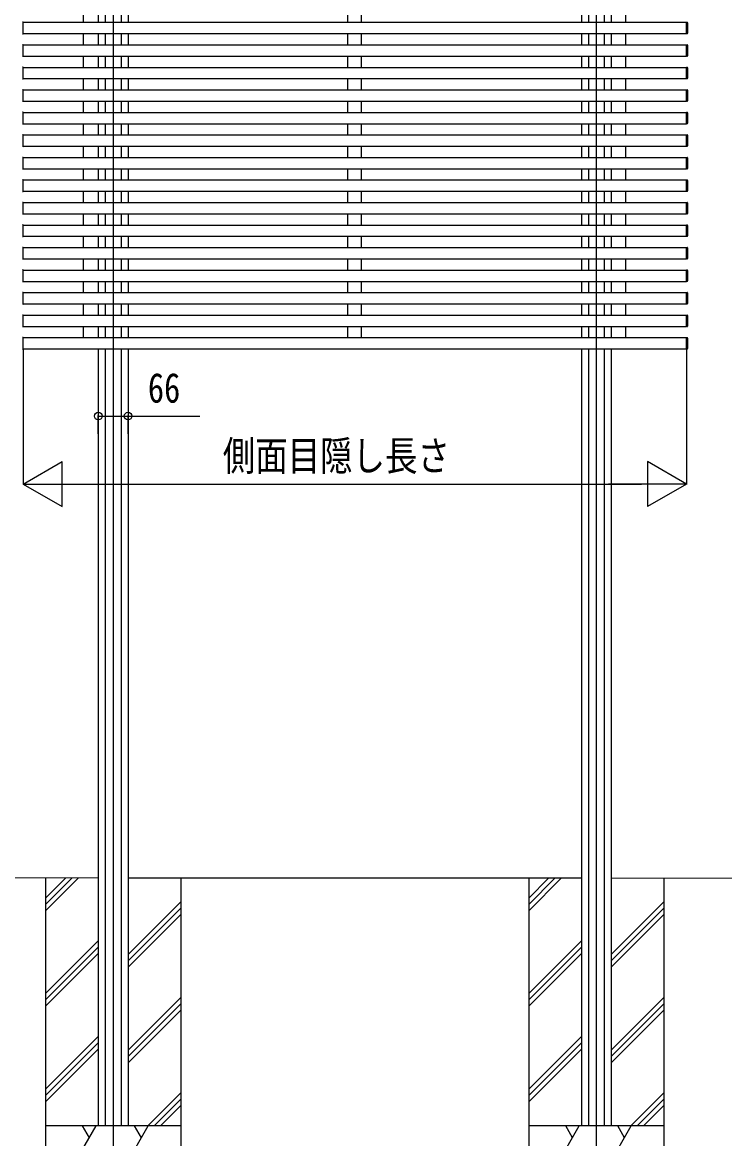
# Model space of a CAD drawing. Units: millimetres, scale not verified. Extents: x -8410 to 8410, y -5940 to 5940.
# Drawn here: x 5306 to 6864, y -3953 to -1475 of the extents above; entities that cross this region are included whole.
import ezdxf
from ezdxf.enums import TextEntityAlignment as Align

# ---------------------------------------------------------------- set-up
doc = ezdxf.new("R2010")
doc.units = ezdxf.units.MM
doc.header["$LTSCALE"] = 30
for name, color, linetype in [('0-2_YKK_12', 2, 'Continuous'), ('0-4_YKK_A1', 4, 'Continuous'), ('0-5_YKK_D', 6, 'Continuous')]:
    doc.layers.add(name, color=color, linetype=linetype)
doc.styles.add('ＭＳ ゴシック', font='')
doc.styles.get('ＭＳ ゴシック').set_extended_font_data('MS Gothic')

msp = doc.modelspace()

# ---------------------------------------------------------------- linework, layer by layer
at = {"layer": '0-2_YKK_12'}
for p, q in [((5507.61, -1106.07), (5507.61, -4127.15)), ((6579.61, -1106.07), (6579.61, -4120.19))]:
    msp.add_line(p, q, dxfattribs=at)
at = {"layer": '0-4_YKK_A1'}
for p, q in [((5442.03, -1474.87), (5442.03, -1449.87)), ((5474.61, -1449.87), (5474.61, -1474.87)), ((5490.11, -1449.87), (5490.11, -1474.87)), ((5525.11, -1449.87), (5525.11, -1474.87)), ((5540.61, -1449.87), (5540.61, -1474.87)), ((6028.61, -1474.87), (6028.61, -1449.87)), ((6058.61, -1474.87), (6058.61, -1449.87)), ((6546.61, -1449.87), (6546.61, -1474.87)), ((6562.11, -1449.87), (6562.11, -1474.87)), ((6597.11, -1449.87), (6597.11, -1474.87)), ((6612.61, -1449.87), (6612.61, -1474.87)), ((6645.19, -1474.87), (6645.19, -1449.87)), ((5307.61, -1474.87), (6779.61, -1474.87)), ((5307.61, -1500.17), (5307.61, -1475.86)), ((6779.61, -1500.17), (6779.61, -1475.86)), ((6782.11, -1475.66), (6782.11, -1475.96)), ((6782.11, -1475.96), (6782.11, -1499.07)), ((5306.05, -1500.07), (5307.61, -1500.17)), ((5307.61, -1500.17), (5307.61, -1498.87)), ((5307.61, -1499.87), (6779.61, -1499.87)), ((5442.03, -1524.87), (5442.03, -1499.87)), ((5474.61, -1499.87), (5474.61, -1524.87)), ((5490.11, -1499.87), (5490.11, -1524.87)), ((5525.11, -1499.87), (5525.11, -1524.87)), ((5540.61, -1499.87), (5540.61, -1524.87)), ((6028.61, -1524.87), (6028.61, -1499.87)), ((6058.61, -1524.87), (6058.61, -1499.87)), ((6546.61, -1499.87), (6546.61, -1524.87)), ((6562.11, -1499.87), (6562.11, -1524.87)), ((6597.11, -1499.87), (6597.11, -1524.87)), ((6612.61, -1499.87), (6612.61, -1524.87)), ((6645.19, -1524.87), (6645.19, -1499.87)), ((6779.61, -1500.17), (6779.61, -1498.87)), ((6781.17, -1500.07), (6779.61, -1500.17)), ((6782.11, -1498.77), (6782.11, -1499.07)), ((5307.61, -1524.87), (6779.61, -1524.87)), ((5307.61, -1550.17), (5307.61, -1525.86)), ((6779.61, -1550.17), (6779.61, -1525.86)), ((6782.11, -1525.66), (6782.11, -1525.96)), ((6782.11, -1525.96), (6782.11, -1549.07)), ((5306.05, -1550.07), (5307.61, -1550.17)), ((5307.61, -1550.17), (5307.61, -1548.87)), ((5307.61, -1549.87), (6779.61, -1549.87)), ((5442.03, -1574.87), (5442.03, -1549.87)), ((5474.61, -1549.87), (5474.61, -1574.87)), ((5490.11, -1549.87), (5490.11, -1574.87)), ((5525.11, -1549.87), (5525.11, -1574.87)), ((5540.61, -1549.87), (5540.61, -1574.87)), ((6028.61, -1574.87), (6028.61, -1549.87)), ((6058.61, -1574.87), (6058.61, -1549.87)), ((6546.61, -1549.87), (6546.61, -1574.87)), ((6562.11, -1549.87), (6562.11, -1574.87)), ((6597.11, -1549.87), (6597.11, -1574.87)), ((6612.61, -1549.87), (6612.61, -1574.87)), ((6645.19, -1574.87), (6645.19, -1549.87)), ((6779.61, -1550.17), (6779.61, -1548.87)), ((6781.17, -1550.07), (6779.61, -1550.17)), ((6782.11, -1548.77), (6782.11, -1549.07)), ((5307.61, -1574.87), (6779.61, -1574.87)), ((5307.61, -1600.17), (5307.61, -1575.86)), ((6779.61, -1600.17), (6779.61, -1575.86)), ((6782.11, -1575.66), (6782.11, -1575.96)), ((6782.11, -1575.96), (6782.11, -1599.07)), ((5306.05, -1600.07), (5307.61, -1600.17)), ((5307.61, -1600.17), (5307.61, -1598.87)), ((5307.61, -1599.87), (6779.61, -1599.87)), ((5442.03, -1624.87), (5442.03, -1599.87)), ((5474.61, -1599.87), (5474.61, -1624.87)), ((5490.11, -1599.87), (5490.11, -1624.87)), ((5525.11, -1599.87), (5525.11, -1624.87)), ((5540.61, -1599.87), (5540.61, -1624.87)), ((6028.61, -1624.87), (6028.61, -1599.87)), ((6058.61, -1624.87), (6058.61, -1599.87)), ((6546.61, -1599.87), (6546.61, -1624.87)), ((6562.11, -1599.87), (6562.11, -1624.87)), ((6597.11, -1599.87), (6597.11, -1624.87)), ((6612.61, -1599.87), (6612.61, -1624.87)), ((6645.19, -1624.87), (6645.19, -1599.87)), ((6779.61, -1600.17), (6779.61, -1598.87)), ((6781.17, -1600.07), (6779.61, -1600.17)), ((6782.11, -1598.77), (6782.11, -1599.07)), ((5307.61, -1624.87), (6779.61, -1624.87)), ((5307.61, -1650.17), (5307.61, -1625.86)), ((6779.61, -1650.17), (6779.61, -1625.86)), ((6782.11, -1625.66), (6782.11, -1625.96)), ((6782.11, -1625.96), (6782.11, -1649.07)), ((5306.05, -1650.07), (5307.61, -1650.17)), ((5307.61, -1650.17), (5307.61, -1648.87)), ((5307.61, -1649.87), (6779.61, -1649.87)), ((5442.03, -1674.87), (5442.03, -1649.87)), ((5474.61, -1649.87), (5474.61, -1674.87)), ((5490.11, -1649.87), (5490.11, -1674.87)), ((5525.11, -1649.87), (5525.11, -1674.87)), ((5540.61, -1649.87), (5540.61, -1674.87)), ((6028.61, -1674.87), (6028.61, -1649.87)), ((6058.61, -1674.87), (6058.61, -1649.87)), ((6546.61, -1649.87), (6546.61, -1674.87)), ((6562.11, -1649.87), (6562.11, -1674.87)), ((6597.11, -1649.87), (6597.11, -1674.87)), ((6612.61, -1649.87), (6612.61, -1674.87)), ((6645.19, -1674.87), (6645.19, -1649.87)), ((6779.61, -1650.17), (6779.61, -1648.87)), ((6781.17, -1650.07), (6779.61, -1650.17)), ((6782.11, -1648.77), (6782.11, -1649.07)), ((5307.61, -1674.87), (6779.61, -1674.87)), ((5307.61, -1700.17), (5307.61, -1675.86)), ((6779.61, -1700.17), (6779.61, -1675.86)), ((6782.11, -1675.66), (6782.11, -1675.96)), ((6782.11, -1675.96), (6782.11, -1699.07)), ((5306.05, -1700.07), (5307.61, -1700.17)), ((5307.61, -1700.17), (5307.61, -1698.87)), ((5307.61, -1699.87), (6779.61, -1699.87)), ((5442.03, -1724.87), (5442.03, -1699.87)), ((5474.61, -1699.87), (5474.61, -1724.87)), ((5490.11, -1699.87), (5490.11, -1724.87)), ((5525.11, -1699.87), (5525.11, -1724.87)), ((5540.61, -1699.87), (5540.61, -1724.87)), ((6028.61, -1724.87), (6028.61, -1699.87)), ((6058.61, -1724.87), (6058.61, -1699.87)), ((6546.61, -1699.87), (6546.61, -1724.87)), ((6562.11, -1699.87), (6562.11, -1724.87)), ((6597.11, -1699.87), (6597.11, -1724.87)), ((6612.61, -1699.87), (6612.61, -1724.87)), ((6645.19, -1724.87), (6645.19, -1699.87)), ((6779.61, -1700.17), (6779.61, -1698.87)), ((6781.17, -1700.07), (6779.61, -1700.17)), ((6782.11, -1698.77), (6782.11, -1699.07)), ((5307.61, -1724.87), (6779.61, -1724.87)), ((5307.61, -1750.17), (5307.61, -1725.86)), ((6779.61, -1750.17), (6779.61, -1725.86)), ((6782.11, -1725.66), (6782.11, -1725.96)), ((6782.11, -1725.96), (6782.11, -1749.07)), ((5306.05, -1750.07), (5307.61, -1750.17)), ((5307.61, -1750.17), (5307.61, -1748.87)), ((5307.61, -1749.87), (6779.61, -1749.87)), ((5442.03, -1774.87), (5442.03, -1749.87)), ((5474.61, -1749.87), (5474.61, -1774.87)), ((5490.11, -1749.87), (5490.11, -1774.87)), ((5525.11, -1749.87), (5525.11, -1774.87)), ((5540.61, -1749.87), (5540.61, -1774.87)), ((6028.61, -1774.87), (6028.61, -1749.87)), ((6058.61, -1774.87), (6058.61, -1749.87)), ((6546.61, -1749.87), (6546.61, -1774.87)), ((6562.11, -1749.87), (6562.11, -1774.87)), ((6597.11, -1749.87), (6597.11, -1774.87)), ((6612.61, -1749.87), (6612.61, -1774.87)), ((6645.19, -1774.87), (6645.19, -1749.87)), ((6779.61, -1750.17), (6779.61, -1748.87)), ((6781.17, -1750.07), (6779.61, -1750.17)), ((6782.11, -1748.77), (6782.11, -1749.07)), ((5307.61, -1774.87), (6779.61, -1774.87)), ((5307.61, -1800.17), (5307.61, -1775.86)), ((6779.61, -1800.17), (6779.61, -1775.86)), ((6782.11, -1775.66), (6782.11, -1775.96)), ((6782.11, -1775.96), (6782.11, -1799.07)), ((5306.05, -1800.07), (5307.61, -1800.17)), ((5307.61, -1800.17), (5307.61, -1798.87)), ((5307.61, -1799.87), (6779.61, -1799.87)), ((5442.03, -1824.87), (5442.03, -1799.87)), ((5474.61, -1799.87), (5474.61, -1824.87)), ((5490.11, -1799.87), (5490.11, -1824.87)), ((5525.11, -1799.87), (5525.11, -1824.87)), ((5540.61, -1799.87), (5540.61, -1824.87)), ((6028.61, -1824.87), (6028.61, -1799.87)), ((6058.61, -1824.87), (6058.61, -1799.87)), ((6546.61, -1799.87), (6546.61, -1824.87)), ((6562.11, -1799.87), (6562.11, -1824.87)), ((6597.11, -1799.87), (6597.11, -1824.87)), ((6612.61, -1799.87), (6612.61, -1824.87)), ((6645.19, -1824.87), (6645.19, -1799.87)), ((6779.61, -1800.17), (6779.61, -1798.87)), ((6781.17, -1800.07), (6779.61, -1800.17)), ((6782.11, -1798.77), (6782.11, -1799.07)), ((5307.61, -1824.87), (6779.61, -1824.87)), ((5307.61, -1850.17), (5307.61, -1825.86)), ((6779.61, -1850.17), (6779.61, -1825.86)), ((6782.11, -1825.66), (6782.11, -1825.96)), ((6782.11, -1825.96), (6782.11, -1849.07)), ((5306.05, -1850.07), (5307.61, -1850.17)), ((5307.61, -1850.17), (5307.61, -1848.87)), ((5307.61, -1849.87), (6779.61, -1849.87)), ((5442.03, -1874.87), (5442.03, -1849.87)), ((5474.61, -1849.87), (5474.61, -1874.87)), ((5490.11, -1849.87), (5490.11, -1874.87)), ((5525.11, -1849.87), (5525.11, -1874.87)), ((5540.61, -1849.87), (5540.61, -1874.87)), ((6028.61, -1874.87), (6028.61, -1849.87)), ((6058.61, -1874.87), (6058.61, -1849.87)), ((6546.61, -1849.87), (6546.61, -1874.87)), ((6562.11, -1849.87), (6562.11, -1874.87)), ((6597.11, -1849.87), (6597.11, -1874.87)), ((6612.61, -1849.87), (6612.61, -1874.87)), ((6645.19, -1874.87), (6645.19, -1849.87)), ((6779.61, -1850.17), (6779.61, -1848.87)), ((6781.17, -1850.07), (6779.61, -1850.17)), ((6782.11, -1848.77), (6782.11, -1849.07)), ((5307.61, -1874.87), (6779.61, -1874.87)), ((5307.61, -1900.17), (5307.61, -1875.86)), ((6779.61, -1900.17), (6779.61, -1875.86)), ((6782.11, -1875.66), (6782.11, -1875.96)), ((6782.11, -1875.96), (6782.11, -1899.07)), ((5306.05, -1900.07), (5307.61, -1900.17)), ((5307.61, -1900.17), (5307.61, -1898.87)), ((5307.61, -1899.87), (6779.61, -1899.87)), ((5442.03, -1924.87), (5442.03, -1899.87)), ((5474.61, -1899.87), (5474.61, -1924.87)), ((5490.11, -1899.87), (5490.11, -1924.87)), ((5525.11, -1899.87), (5525.11, -1924.87)), ((5540.61, -1899.87), (5540.61, -1924.87)), ((6028.61, -1924.87), (6028.61, -1899.87)), ((6058.61, -1924.87), (6058.61, -1899.87)), ((6546.61, -1899.87), (6546.61, -1924.87)), ((6562.11, -1899.87), (6562.11, -1924.87)), ((6597.11, -1899.87), (6597.11, -1924.87)), ((6612.61, -1899.87), (6612.61, -1924.87)), ((6645.19, -1924.87), (6645.19, -1899.87)), ((6779.61, -1900.17), (6779.61, -1898.87)), ((6781.17, -1900.07), (6779.61, -1900.17)), ((6782.11, -1898.77), (6782.11, -1899.07)), ((5307.61, -1924.87), (6779.61, -1924.87)), ((5307.61, -1950.17), (5307.61, -1925.86)), ((6779.61, -1950.17), (6779.61, -1925.86)), ((6782.11, -1925.66), (6782.11, -1925.96)), ((6782.11, -1925.96), (6782.11, -1949.07)), ((5306.05, -1950.07), (5307.61, -1950.17)), ((5307.61, -1950.17), (5307.61, -1948.87)), ((5307.61, -1949.87), (6779.61, -1949.87)), ((5442.03, -1974.87), (5442.03, -1949.87)), ((5474.61, -1949.87), (5474.61, -1974.87)), ((5490.11, -1949.87), (5490.11, -1974.87)), ((5525.11, -1949.87), (5525.11, -1974.87)), ((5540.61, -1949.87), (5540.61, -1974.87)), ((6028.61, -1974.87), (6028.61, -1949.87)), ((6058.61, -1974.87), (6058.61, -1949.87)), ((6546.61, -1949.87), (6546.61, -1974.87)), ((6562.11, -1949.87), (6562.11, -1974.87)), ((6597.11, -1949.87), (6597.11, -1974.87)), ((6612.61, -1949.87), (6612.61, -1974.87)), ((6645.19, -1974.87), (6645.19, -1949.87)), ((6779.61, -1950.17), (6779.61, -1948.87)), ((6781.17, -1950.07), (6779.61, -1950.17)), ((6782.11, -1948.77), (6782.11, -1949.07)), ((5307.61, -1974.87), (6779.61, -1974.87)), ((5307.61, -2000.17), (5307.61, -1975.86)), ((6779.61, -2000.17), (6779.61, -1975.86)), ((6782.11, -1975.66), (6782.11, -1975.96)), ((6782.11, -1975.96), (6782.11, -1999.07)), ((5306.05, -2000.07), (5307.61, -2000.17)), ((5307.61, -2000.17), (5307.61, -1998.87)), ((5307.61, -1999.87), (6779.61, -1999.87)), ((5442.03, -2024.87), (5442.03, -1999.87)), ((5474.61, -1999.87), (5474.61, -2024.87)), ((5490.11, -1999.87), (5490.11, -2024.87)), ((5525.11, -1999.87), (5525.11, -2024.87)), ((5540.61, -1999.87), (5540.61, -2024.87)), ((6028.61, -2024.87), (6028.61, -1999.87)), ((6058.61, -2024.87), (6058.61, -1999.87)), ((6546.61, -1999.87), (6546.61, -2024.87)), ((6562.11, -1999.87), (6562.11, -2024.87)), ((6597.11, -1999.87), (6597.11, -2024.87)), ((6612.61, -1999.87), (6612.61, -2024.87)), ((6645.19, -2024.87), (6645.19, -1999.87)), ((6779.61, -2000.17), (6779.61, -1998.87)), ((6781.17, -2000.07), (6779.61, -2000.17)), ((6782.11, -1998.77), (6782.11, -1999.07)), ((5307.61, -2024.87), (6779.61, -2024.87)), ((5307.61, -2050.17), (5307.61, -2025.86)), ((6779.61, -2050.17), (6779.61, -2025.86)), ((6782.11, -2025.66), (6782.11, -2025.96)), ((6782.11, -2025.96), (6782.11, -2049.07)), ((5306.05, -2050.07), (5307.61, -2050.17)), ((5307.61, -2050.17), (5307.61, -2048.87)), ((5307.61, -2049.87), (6779.61, -2049.87)), ((5442.03, -2074.87), (5442.03, -2049.87)), ((5474.61, -2049.87), (5474.61, -2074.87)), ((5490.11, -2049.87), (5490.11, -2074.87)), ((5525.11, -2049.87), (5525.11, -2074.87)), ((5540.61, -2049.87), (5540.61, -2074.87)), ((6028.61, -2074.87), (6028.61, -2049.87)), ((6058.61, -2074.87), (6058.61, -2049.87)), ((6546.61, -2049.87), (6546.61, -2074.87)), ((6562.11, -2049.87), (6562.11, -2074.87)), ((6597.11, -2049.87), (6597.11, -2074.87)), ((6612.61, -2049.87), (6612.61, -2074.87)), ((6645.19, -2074.87), (6645.19, -2049.87)), ((6779.61, -2050.17), (6779.61, -2048.87)), ((6781.17, -2050.07), (6779.61, -2050.17)), ((6782.11, -2048.77), (6782.11, -2049.07)), ((5307.61, -2074.87), (6779.61, -2074.87)), ((5307.61, -2100.17), (5307.61, -2075.86)), ((6779.61, -2100.17), (6779.61, -2075.86)), ((6782.11, -2075.66), (6782.11, -2075.96)), ((6782.11, -2075.96), (6782.11, -2099.07)), ((5306.05, -2100.07), (5307.61, -2100.17)), ((5307.61, -2100.17), (5307.61, -2098.87)), ((5307.61, -2099.87), (6779.61, -2099.87)), ((5442.03, -2124.87), (5442.03, -2099.87)), ((5474.61, -2099.87), (5474.61, -2124.87)), ((5490.11, -2099.87), (5490.11, -2124.87)), ((5525.11, -2099.87), (5525.11, -2124.87)), ((5540.61, -2099.87), (5540.61, -2124.87)), ((6028.61, -2124.87), (6028.61, -2099.87)), ((6058.61, -2124.87), (6058.61, -2099.87)), ((6546.61, -2099.87), (6546.61, -2124.87)), ((6562.11, -2099.87), (6562.11, -2124.87)), ((6597.11, -2099.87), (6597.11, -2124.87)), ((6612.61, -2099.87), (6612.61, -2124.87)), ((6645.19, -2124.87), (6645.19, -2099.87)), ((6779.61, -2100.17), (6779.61, -2098.87)), ((6781.17, -2100.07), (6779.61, -2100.17)), ((6782.11, -2098.77), (6782.11, -2099.07)), ((5307.61, -2124.87), (6779.61, -2124.87)), ((5307.61, -2150.17), (5307.61, -2125.86)), ((6779.61, -2150.17), (6779.61, -2125.86)), ((6782.11, -2125.66), (6782.11, -2125.96)), ((6782.11, -2125.96), (6782.11, -2149.07)), ((5306.05, -2150.07), (5307.61, -2150.17)), ((5307.61, -2150.17), (5307.61, -2148.87)), ((5307.61, -2149.87), (6779.61, -2149.87)), ((5442.03, -2174.87), (5442.03, -2149.87)), ((5474.61, -2149.87), (5474.61, -2174.87)), ((5490.11, -2149.87), (5490.11, -2174.87)), ((5525.11, -2149.87), (5525.11, -2174.87)), ((5540.61, -2149.87), (5540.61, -2174.87)), ((6028.61, -2174.87), (6028.61, -2149.87)), ((6058.61, -2174.87), (6058.61, -2149.87)), ((6546.61, -2149.87), (6546.61, -2174.87)), ((6562.11, -2149.87), (6562.11, -2174.87)), ((6597.11, -2149.87), (6597.11, -2174.87)), ((6612.61, -2149.87), (6612.61, -2174.87)), ((6645.19, -2174.87), (6645.19, -2149.87)), ((6779.61, -2150.17), (6779.61, -2148.87)), ((6781.17, -2150.07), (6779.61, -2150.17)), ((6782.11, -2148.77), (6782.11, -2149.07)), ((5307.61, -2174.87), (6779.61, -2174.87)), ((5307.61, -2200.17), (5307.61, -2175.86)), ((6779.61, -2200.17), (6779.61, -2175.86)), ((6782.11, -2175.66), (6782.11, -2175.96)), ((6782.11, -2175.96), (6782.11, -2199.07)), ((5306.05, -2200.07), (5307.61, -2200.17)), ((5307.61, -2200.17), (5307.61, -2198.87)), ((5307.61, -2199.87), (6779.61, -2199.87)), ((5474.61, -2199.87), (5474.61, -3924.79)), ((5490.11, -2199.87), (5490.11, -3924.79)), ((5525.11, -2199.87), (5525.11, -3924.79)), ((5540.61, -2199.87), (5540.61, -3924.79)), ((6546.61, -2199.87), (6546.61, -3924.79)), ((6562.11, -2199.87), (6562.11, -3924.79)), ((6597.11, -2199.87), (6597.11, -3924.79)), ((6612.61, -2199.87), (6612.61, -3924.79)), ((6779.61, -2200.17), (6779.61, -2198.87)), ((6781.17, -2200.07), (6779.61, -2200.17)), ((6782.11, -2198.77), (6782.11, -2199.07)), ((5357.61, -3374.79), (5357.61, -4074.79)), ((5357.61, -3418.77), (5401.59, -3374.79)), ((5357.61, -3432.91), (5415.73, -3374.79)), ((5357.61, -3447.05), (5429.87, -3374.79)), ((6546.61, -3375), (5540.61, -3374.45)), ((5657.61, -3374.79), (5657.61, -4074.79)), ((6429.61, -3374.79), (6429.61, -4074.79)), ((6429.61, -3418.77), (6473.59, -3374.79)), ((6429.61, -3432.91), (6487.73, -3374.79)), ((6429.61, -3447.05), (6501.87, -3374.79)), ((7313.31, -3375.42), (6612.61, -3375.03)), ((6729.61, -3374.79), (6729.61, -4074.79)), ((5540.61, -3544.13), (5657.61, -3427.13)), ((5540.61, -3558.27), (5657.61, -3441.28)), ((6612.61, -3544.13), (6729.61, -3427.13)), ((6612.61, -3558.27), (6729.61, -3441.28)), ((5540.61, -3572.42), (5657.61, -3455.42)), ((6612.61, -3572.42), (6729.61, -3455.42)), ((5357.61, -3630.9), (5474.61, -3513.9)), ((6429.61, -3630.9), (6546.61, -3513.9)), ((5357.61, -3645.04), (5474.61, -3528.04)), ((5357.61, -3659.18), (5474.61, -3542.18)), ((6429.61, -3645.04), (6546.61, -3528.04)), ((6429.61, -3659.18), (6546.61, -3542.18)), ((5540.61, -3756.26), (5657.61, -3639.26)), ((6612.61, -3756.26), (6729.61, -3639.26)), ((5540.61, -3770.4), (5657.61, -3653.41)), ((5540.61, -3784.55), (5657.61, -3667.55)), ((6612.61, -3770.4), (6729.61, -3653.41)), ((6612.61, -3784.55), (6729.61, -3667.55)), ((5357.61, -3843.03), (5474.61, -3726.03)), ((5357.61, -3857.17), (5474.61, -3740.17)), ((6429.61, -3843.03), (6546.61, -3726.03)), ((6429.61, -3857.17), (6546.61, -3740.17)), ((5357.61, -3871.31), (5474.61, -3754.31)), ((6429.61, -3871.31), (6546.61, -3754.31)), ((5584.22, -3924.79), (5657.61, -3851.39)), ((5598.36, -3924.79), (5657.61, -3865.54)), ((6656.22, -3924.79), (6729.61, -3851.39)), ((6670.36, -3924.79), (6729.61, -3865.54)), ((5612.5, -3924.79), (5657.61, -3879.68)), ((6684.5, -3924.79), (6729.61, -3879.68)), ((5657.61, -3924.79), (5357.61, -3924.79)), ((5383.1, -4074.79), (5469.7, -3924.79)), ((5454.7, -3950.77), (5439.7, -3924.79)), ((5498.57, -4074.79), (5585.17, -3924.79)), ((5570.17, -3950.77), (5555.17, -3924.78)), ((6729.61, -3924.79), (6429.61, -3924.79)), ((6455.1, -4074.79), (6541.7, -3924.79)), ((6526.7, -3950.77), (6511.7, -3924.79)), ((6570.57, -4074.79), (6657.17, -3924.79)), ((6642.17, -3950.77), (6627.17, -3924.78))]:
    msp.add_line(p, q, dxfattribs=at)
for points in [[(5307.61, -1475.86), (5307.61, -1474.57), (5306.05, -1474.66)], [(6779.61, -1475.86), (6779.61, -1474.57), (6781.17, -1474.66)], [(5307.61, -1525.86), (5307.61, -1524.57), (5306.05, -1524.66)], [(6779.61, -1525.86), (6779.61, -1524.57), (6781.17, -1524.66)], [(5307.61, -1575.86), (5307.61, -1574.57), (5306.05, -1574.66)], [(6779.61, -1575.86), (6779.61, -1574.57), (6781.17, -1574.66)], [(5307.61, -1625.86), (5307.61, -1624.57), (5306.05, -1624.66)], [(6779.61, -1625.86), (6779.61, -1624.57), (6781.17, -1624.66)], [(5307.61, -1675.86), (5307.61, -1674.57), (5306.05, -1674.66)], [(6779.61, -1675.86), (6779.61, -1674.57), (6781.17, -1674.66)], [(5307.61, -1725.86), (5307.61, -1724.57), (5306.05, -1724.66)], [(6779.61, -1725.86), (6779.61, -1724.57), (6781.17, -1724.66)], [(5307.61, -1775.86), (5307.61, -1774.57), (5306.05, -1774.66)], [(6779.61, -1775.86), (6779.61, -1774.57), (6781.17, -1774.66)], [(5307.61, -1825.86), (5307.61, -1824.57), (5306.05, -1824.66)], [(6779.61, -1825.86), (6779.61, -1824.57), (6781.17, -1824.66)], [(5307.61, -1875.86), (5307.61, -1874.57), (5306.05, -1874.66)], [(6779.61, -1875.86), (6779.61, -1874.57), (6781.17, -1874.66)], [(5307.61, -1925.86), (5307.61, -1924.57), (5306.05, -1924.66)], [(6779.61, -1925.86), (6779.61, -1924.57), (6781.17, -1924.66)], [(5307.61, -1975.86), (5307.61, -1974.57), (5306.05, -1974.66)], [(6779.61, -1975.86), (6779.61, -1974.57), (6781.17, -1974.66)], [(5307.61, -2025.86), (5307.61, -2024.57), (5306.05, -2024.66)], [(6779.61, -2025.86), (6779.61, -2024.57), (6781.17, -2024.66)], [(5307.61, -2075.86), (5307.61, -2074.57), (5306.05, -2074.66)], [(6779.61, -2075.86), (6779.61, -2074.57), (6781.17, -2074.66)], [(5307.61, -2125.86), (5307.61, -2124.57), (5306.05, -2124.66)], [(6779.61, -2125.86), (6779.61, -2124.57), (6781.17, -2124.66)], [(5307.61, -2175.86), (5307.61, -2174.57), (5306.05, -2174.66)], [(6779.61, -2175.86), (6779.61, -2174.57), (6781.17, -2174.66)], [(5474.61, -3374.41), (4863.11, -3374.07), (4713.11, -3373.99)]]:
    msp.add_lwpolyline(points, dxfattribs=at)
for centre, start, end in [((6781.11, -1475.66), 0, 86.5), ((6781.11, -1499.07), 273.5, 0), ((6781.11, -1525.66), 0, 86.5), ((6781.11, -1549.07), 273.5, 0), ((6781.11, -1575.66), 0, 86.5), ((6781.11, -1599.07), 273.5, 0), ((6781.11, -1625.66), 0, 86.5), ((6781.11, -1649.07), 273.5, 0), ((6781.11, -1675.66), 0, 86.5), ((6781.11, -1699.07), 273.5, 0), ((6781.11, -1725.66), 0, 86.5), ((6781.11, -1749.07), 273.5, 0), ((6781.11, -1775.66), 0, 86.5), ((6781.11, -1799.07), 273.5, 0), ((6781.11, -1825.66), 0, 86.5), ((6781.11, -1849.07), 273.5, 0), ((6781.11, -1875.66), 0, 86.5), ((6781.11, -1899.07), 273.5, 0), ((6781.11, -1925.66), 0, 86.5), ((6781.11, -1949.07), 273.5, 0), ((6781.11, -1975.66), 0, 86.5), ((6781.11, -1999.07), 273.5, 0), ((6781.11, -2025.66), 0, 86.5), ((6781.11, -2049.07), 273.5, 0), ((6781.11, -2075.66), 0, 86.5), ((6781.11, -2099.07), 273.5, 0), ((6781.11, -2125.66), 0, 86.5), ((6781.11, -2149.07), 273.5, 0), ((6781.11, -2175.66), 0, 86.5), ((6781.11, -2199.07), 273.5, 0)]:
    msp.add_arc(centre, 1, start, end, dxfattribs=at)
at = {"layer": '0-5_YKK_D'}
for p, q in [((5307.61, -2200.87), (5307.61, -2500.87)), ((6779.61, -2200.87), (6779.61, -2500.87)), ((5474.61, -2388.47), (5474.61, -2347.97)), ((5540.61, -2388.47), (5540.61, -2347.97)), ((5307.61, -2499.87), (5394.21, -2449.87)), ((5394.21, -2549.87), (5394.21, -2449.87)), ((6779.61, -2499.87), (6693.01, -2449.87)), ((6693.01, -2449.87), (6693.01, -2549.87)), ((5307.61, -2499.87), (5394.21, -2549.87)), ((5307.61, -2499.87), (5480.82, -2499.87)), ((5407.61, -2499.87), (6679.61, -2499.87)), ((6779.61, -2499.87), (6606.41, -2499.87)), ((6779.61, -2499.87), (6693.01, -2549.87))]:
    msp.add_line(p, q, dxfattribs=at)
msp.add_lwpolyline([(5474.61, -2348.97), (5540.61, -2348.97), (5700.21, -2348.97)], dxfattribs=at)
for centre in [(5474.61, -2348.97), (5540.61, -2348.97)]:
    msp.add_circle(centre, 8.5, dxfattribs=at)

# ---------------------------------------------------------------- texts
at = {"layer": '0-5_YKK_D', "style": 'ＭＳ ゴシック', "width": 0.8}
for s, p in [('66', (5584.61, -2338.97)), ('側面目隠し長さ', (5750.81, -2489.87))]:
    msp.add_text(s, height=65.98, dxfattribs=at).set_placement(p, align=Align.BOTTOM_LEFT)

doc.saveas('drawing.dxf')
